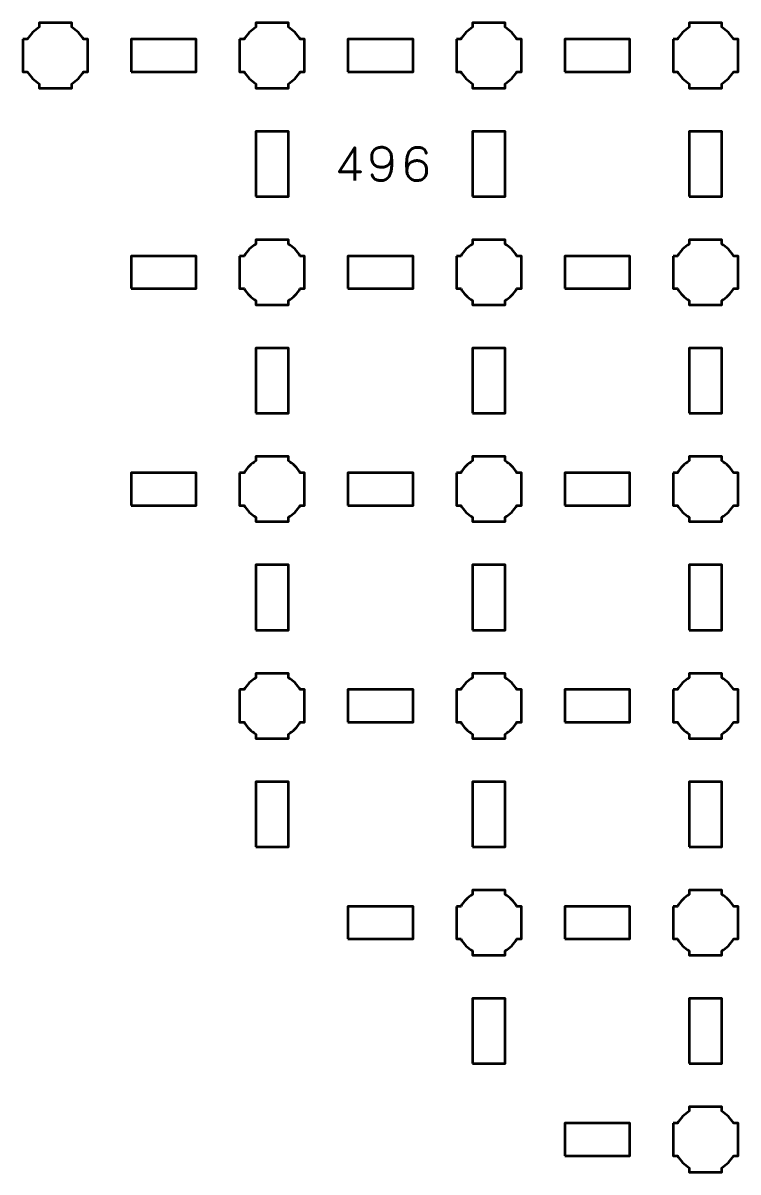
# Model space of a CAD drawing. Header units: centimetres. Extents: x -26.3 to 5.3, y -30.6 to 0.9.
# Drawn here: x -24.8 to -18.2, y -25.15 to -14.55 of the extents above; entities that cross this region are included whole.
import ezdxf

# ---------------------------------------------------------------- set-up
doc = ezdxf.new("R2010")
doc.units = ezdxf.units.CM
doc.header["$MEASUREMENT"] = 0
doc.layers.add('Layer 1', color=7, linetype='Continuous')

msp = doc.modelspace()

# ---------------------------------------------------------------- linework, layer by layer
at = {"layer": 'Layer 1', "lineweight": 53}
for points in [[(-23.8, -15), (-23.2, -15), (-23.2, -14.7), (-23.8, -14.7), (-23.8, -15)], [(-21.8, -15), (-21.2, -15), (-21.2, -14.7), (-21.8, -14.7), (-21.8, -15)], [(-19.8, -15), (-19.2, -15), (-19.2, -14.7), (-19.8, -14.7), (-19.8, -15)], [(-22.65, -16.15), (-22.35, -16.15), (-22.35, -15.55), (-22.65, -15.55), (-22.65, -16.15)], [(-20.65, -16.15), (-20.35, -16.15), (-20.35, -15.55), (-20.65, -15.55), (-20.65, -16.15)], [(-18.65, -16.15), (-18.35, -16.15), (-18.35, -15.55), (-18.65, -15.55), (-18.65, -16.15)], [(-23.8, -17), (-23.2, -17), (-23.2, -16.7), (-23.8, -16.7), (-23.8, -17)], [(-21.8, -17), (-21.2, -17), (-21.2, -16.7), (-21.8, -16.7), (-21.8, -17)], [(-19.8, -17), (-19.2, -17), (-19.2, -16.7), (-19.8, -16.7), (-19.8, -17)], [(-22.65, -18.15), (-22.35, -18.15), (-22.35, -17.55), (-22.65, -17.55), (-22.65, -18.15)], [(-20.65, -18.15), (-20.35, -18.15), (-20.35, -17.55), (-20.65, -17.55), (-20.65, -18.15)], [(-18.65, -18.15), (-18.35, -18.15), (-18.35, -17.55), (-18.65, -17.55), (-18.65, -18.15)], [(-23.8, -19), (-23.2, -19), (-23.2, -18.7), (-23.8, -18.7), (-23.8, -19)], [(-21.8, -19), (-21.2, -19), (-21.2, -18.7), (-21.8, -18.7), (-21.8, -19)], [(-19.8, -19), (-19.2, -19), (-19.2, -18.7), (-19.8, -18.7), (-19.8, -19)], [(-22.65, -20.15), (-22.35, -20.15), (-22.35, -19.55), (-22.65, -19.55), (-22.65, -20.15)], [(-20.65, -20.15), (-20.35, -20.15), (-20.35, -19.55), (-20.65, -19.55), (-20.65, -20.15)], [(-18.65, -20.15), (-18.35, -20.15), (-18.35, -19.55), (-18.65, -19.55), (-18.65, -20.15)], [(-21.8, -21), (-21.2, -21), (-21.2, -20.7), (-21.8, -20.7), (-21.8, -21)], [(-19.8, -21), (-19.2, -21), (-19.2, -20.7), (-19.8, -20.7), (-19.8, -21)], [(-22.65, -22.15), (-22.35, -22.15), (-22.35, -21.55), (-22.65, -21.55), (-22.65, -22.15)], [(-20.65, -22.15), (-20.35, -22.15), (-20.35, -21.55), (-20.65, -21.55), (-20.65, -22.15)], [(-18.65, -22.15), (-18.35, -22.15), (-18.35, -21.55), (-18.65, -21.55), (-18.65, -22.15)], [(-21.8, -23), (-21.2, -23), (-21.2, -22.7), (-21.8, -22.7), (-21.8, -23)], [(-19.8, -23), (-19.2, -23), (-19.2, -22.7), (-19.8, -22.7), (-19.8, -23)], [(-20.65, -24.15), (-20.35, -24.15), (-20.35, -23.55), (-20.65, -23.55), (-20.65, -24.15)], [(-18.65, -24.15), (-18.35, -24.15), (-18.35, -23.55), (-18.65, -23.55), (-18.65, -24.15)], [(-19.8, -25), (-19.2, -25), (-19.2, -24.7), (-19.8, -24.7), (-19.8, -25)]]:
    msp.add_lwpolyline(points, close=True, dxfattribs=at)
for points in [[(-24.8, -14.7), (-24.8, -14.7), (-24.75985, -14.7), (-24.75985, -14.7), (-24.75985, -14.7), (-24.7335, -14.65447), (-24.69553, -14.6165), (-24.65, -14.59015), (-24.65, -14.59015), (-24.65, -14.59015), (-24.65, -14.55), (-24.65, -14.55), (-24.65, -14.55), (-24.65, -14.55), (-24.5, -14.55), (-24.5, -14.55), (-24.5, -14.55), (-24.5, -14.55), (-24.35, -14.55), (-24.35, -14.55), (-24.35, -14.55), (-24.35, -14.55), (-24.35, -14.59015), (-24.35, -14.59015), (-24.35, -14.59015), (-24.30447, -14.6165), (-24.2665, -14.65447), (-24.24015, -14.7), (-24.24015, -14.7), (-24.24015, -14.7), (-24.2, -14.7), (-24.2, -14.7), (-24.2, -14.7), (-24.2, -14.7), (-24.2, -14.85), (-24.2, -14.85), (-24.2, -14.85), (-24.2, -14.85), (-24.2, -15), (-24.2, -15), (-24.2, -15), (-24.2, -15), (-24.24015, -15), (-24.24015, -15), (-24.24015, -15), (-24.2665, -15.04553), (-24.30447, -15.0835), (-24.35, -15.10985), (-24.35, -15.10985), (-24.35, -15.10985), (-24.35, -15.15), (-24.35, -15.15), (-24.35, -15.15), (-24.35, -15.15), (-24.5, -15.15), (-24.5, -15.15), (-24.5, -15.15), (-24.5, -15.15), (-24.65, -15.15), (-24.65, -15.15), (-24.65, -15.15), (-24.65, -15.15), (-24.65, -15.10985), (-24.65, -15.10985), (-24.65, -15.10985), (-24.69553, -15.0835), (-24.7335, -15.04553), (-24.75985, -15), (-24.75985, -15), (-24.75985, -15), (-24.8, -15), (-24.8, -15), (-24.8, -15), (-24.8, -15), (-24.8, -14.85), (-24.8, -14.85), (-24.8, -14.85), (-24.8, -14.85), (-24.8, -14.7), (-24.8, -14.7)], [(-22.8, -14.7), (-22.8, -14.7), (-22.75985, -14.7), (-22.75985, -14.7), (-22.75985, -14.7), (-22.7335, -14.65447), (-22.69553, -14.6165), (-22.65, -14.59015), (-22.65, -14.59015), (-22.65, -14.59015), (-22.65, -14.55), (-22.65, -14.55), (-22.65, -14.55), (-22.65, -14.55), (-22.5, -14.55), (-22.5, -14.55), (-22.5, -14.55), (-22.5, -14.55), (-22.35, -14.55), (-22.35, -14.55), (-22.35, -14.55), (-22.35, -14.55), (-22.35, -14.59015), (-22.35, -14.59015), (-22.35, -14.59015), (-22.30447, -14.6165), (-22.2665, -14.65447), (-22.24015, -14.7), (-22.24015, -14.7), (-22.24015, -14.7), (-22.2, -14.7), (-22.2, -14.7), (-22.2, -14.7), (-22.2, -14.7), (-22.2, -14.85), (-22.2, -14.85), (-22.2, -14.85), (-22.2, -14.85), (-22.2, -15), (-22.2, -15), (-22.2, -15), (-22.2, -15), (-22.24015, -15), (-22.24015, -15), (-22.24015, -15), (-22.2665, -15.04553), (-22.30447, -15.0835), (-22.35, -15.10985), (-22.35, -15.10985), (-22.35, -15.10985), (-22.35, -15.15), (-22.35, -15.15), (-22.35, -15.15), (-22.35, -15.15), (-22.5, -15.15), (-22.5, -15.15), (-22.5, -15.15), (-22.5, -15.15), (-22.65, -15.15), (-22.65, -15.15), (-22.65, -15.15), (-22.65, -15.15), (-22.65, -15.10985), (-22.65, -15.10985), (-22.65, -15.10985), (-22.69553, -15.0835), (-22.7335, -15.04553), (-22.75985, -15), (-22.75985, -15), (-22.75985, -15), (-22.8, -15), (-22.8, -15), (-22.8, -15), (-22.8, -15), (-22.8, -14.85), (-22.8, -14.85), (-22.8, -14.85), (-22.8, -14.85), (-22.8, -14.7), (-22.8, -14.7)], [(-20.8, -14.7), (-20.8, -14.7), (-20.75985, -14.7), (-20.75985, -14.7), (-20.75985, -14.7), (-20.7335, -14.65447), (-20.69553, -14.6165), (-20.65, -14.59015), (-20.65, -14.59015), (-20.65, -14.59015), (-20.65, -14.55), (-20.65, -14.55), (-20.65, -14.55), (-20.65, -14.55), (-20.5, -14.55), (-20.5, -14.55), (-20.5, -14.55), (-20.5, -14.55), (-20.35, -14.55), (-20.35, -14.55), (-20.35, -14.55), (-20.35, -14.55), (-20.35, -14.59015), (-20.35, -14.59015), (-20.35, -14.59015), (-20.30447, -14.6165), (-20.2665, -14.65447), (-20.24015, -14.7), (-20.24015, -14.7), (-20.24015, -14.7), (-20.2, -14.7), (-20.2, -14.7), (-20.2, -14.7), (-20.2, -14.7), (-20.2, -14.85), (-20.2, -14.85), (-20.2, -14.85), (-20.2, -14.85), (-20.2, -15), (-20.2, -15), (-20.2, -15), (-20.2, -15), (-20.24015, -15), (-20.24015, -15), (-20.24015, -15), (-20.2665, -15.04553), (-20.30447, -15.0835), (-20.35, -15.10985), (-20.35, -15.10985), (-20.35, -15.10985), (-20.35, -15.15), (-20.35, -15.15), (-20.35, -15.15), (-20.35, -15.15), (-20.5, -15.15), (-20.5, -15.15), (-20.5, -15.15), (-20.5, -15.15), (-20.65, -15.15), (-20.65, -15.15), (-20.65, -15.15), (-20.65, -15.15), (-20.65, -15.10985), (-20.65, -15.10985), (-20.65, -15.10985), (-20.69553, -15.0835), (-20.7335, -15.04553), (-20.75985, -15), (-20.75985, -15), (-20.75985, -15), (-20.8, -15), (-20.8, -15), (-20.8, -15), (-20.8, -15), (-20.8, -14.85), (-20.8, -14.85), (-20.8, -14.85), (-20.8, -14.85), (-20.8, -14.7), (-20.8, -14.7)], [(-18.8, -14.7), (-18.8, -14.7), (-18.75985, -14.7), (-18.75985, -14.7), (-18.75985, -14.7), (-18.7335, -14.65447), (-18.69553, -14.6165), (-18.65, -14.59015), (-18.65, -14.59015), (-18.65, -14.59015), (-18.65, -14.55), (-18.65, -14.55), (-18.65, -14.55), (-18.65, -14.55), (-18.5, -14.55), (-18.5, -14.55), (-18.5, -14.55), (-18.5, -14.55), (-18.35, -14.55), (-18.35, -14.55), (-18.35, -14.55), (-18.35, -14.55), (-18.35, -14.59015), (-18.35, -14.59015), (-18.35, -14.59015), (-18.30447, -14.6165), (-18.2665, -14.65447), (-18.24015, -14.7), (-18.24015, -14.7), (-18.24015, -14.7), (-18.2, -14.7), (-18.2, -14.7), (-18.2, -14.7), (-18.2, -14.7), (-18.2, -14.85), (-18.2, -14.85), (-18.2, -14.85), (-18.2, -14.85), (-18.2, -15), (-18.2, -15), (-18.2, -15), (-18.2, -15), (-18.24015, -15), (-18.24015, -15), (-18.24015, -15), (-18.2665, -15.04553), (-18.30447, -15.0835), (-18.35, -15.10985), (-18.35, -15.10985), (-18.35, -15.10985), (-18.35, -15.15), (-18.35, -15.15), (-18.35, -15.15), (-18.35, -15.15), (-18.5, -15.15), (-18.5, -15.15), (-18.5, -15.15), (-18.5, -15.15), (-18.65, -15.15), (-18.65, -15.15), (-18.65, -15.15), (-18.65, -15.15), (-18.65, -15.10985), (-18.65, -15.10985), (-18.65, -15.10985), (-18.69553, -15.0835), (-18.7335, -15.04553), (-18.75985, -15), (-18.75985, -15), (-18.75985, -15), (-18.8, -15), (-18.8, -15), (-18.8, -15), (-18.8, -15), (-18.8, -14.85), (-18.8, -14.85), (-18.8, -14.85), (-18.8, -14.85), (-18.8, -14.7), (-18.8, -14.7)], [(-22.8, -16.7), (-22.8, -16.7), (-22.75985, -16.7), (-22.75985, -16.7), (-22.75985, -16.7), (-22.7335, -16.65447), (-22.69553, -16.6165), (-22.65, -16.59015), (-22.65, -16.59015), (-22.65, -16.59015), (-22.65, -16.55), (-22.65, -16.55), (-22.65, -16.55), (-22.65, -16.55), (-22.5, -16.55), (-22.5, -16.55), (-22.5, -16.55), (-22.5, -16.55), (-22.35, -16.55), (-22.35, -16.55), (-22.35, -16.55), (-22.35, -16.55), (-22.35, -16.59015), (-22.35, -16.59015), (-22.35, -16.59015), (-22.30447, -16.6165), (-22.2665, -16.65447), (-22.24015, -16.7), (-22.24015, -16.7), (-22.24015, -16.7), (-22.2, -16.7), (-22.2, -16.7), (-22.2, -16.7), (-22.2, -16.7), (-22.2, -16.85), (-22.2, -16.85), (-22.2, -16.85), (-22.2, -16.85), (-22.2, -17), (-22.2, -17), (-22.2, -17), (-22.2, -17), (-22.24015, -17), (-22.24015, -17), (-22.24015, -17), (-22.2665, -17.04553), (-22.30447, -17.0835), (-22.35, -17.10985), (-22.35, -17.10985), (-22.35, -17.10985), (-22.35, -17.15), (-22.35, -17.15), (-22.35, -17.15), (-22.35, -17.15), (-22.5, -17.15), (-22.5, -17.15), (-22.5, -17.15), (-22.5, -17.15), (-22.65, -17.15), (-22.65, -17.15), (-22.65, -17.15), (-22.65, -17.15), (-22.65, -17.10985), (-22.65, -17.10985), (-22.65, -17.10985), (-22.69553, -17.0835), (-22.7335, -17.04553), (-22.75985, -17), (-22.75985, -17), (-22.75985, -17), (-22.8, -17), (-22.8, -17), (-22.8, -17), (-22.8, -17), (-22.8, -16.85), (-22.8, -16.85), (-22.8, -16.85), (-22.8, -16.85), (-22.8, -16.7), (-22.8, -16.7)], [(-20.8, -16.7), (-20.8, -16.7), (-20.75985, -16.7), (-20.75985, -16.7), (-20.75985, -16.7), (-20.7335, -16.65447), (-20.69553, -16.6165), (-20.65, -16.59015), (-20.65, -16.59015), (-20.65, -16.59015), (-20.65, -16.55), (-20.65, -16.55), (-20.65, -16.55), (-20.65, -16.55), (-20.5, -16.55), (-20.5, -16.55), (-20.5, -16.55), (-20.5, -16.55), (-20.35, -16.55), (-20.35, -16.55), (-20.35, -16.55), (-20.35, -16.55), (-20.35, -16.59015), (-20.35, -16.59015), (-20.35, -16.59015), (-20.30447, -16.6165), (-20.2665, -16.65447), (-20.24015, -16.7), (-20.24015, -16.7), (-20.24015, -16.7), (-20.2, -16.7), (-20.2, -16.7), (-20.2, -16.7), (-20.2, -16.7), (-20.2, -16.85), (-20.2, -16.85), (-20.2, -16.85), (-20.2, -16.85), (-20.2, -17), (-20.2, -17), (-20.2, -17), (-20.2, -17), (-20.24015, -17), (-20.24015, -17), (-20.24015, -17), (-20.2665, -17.04553), (-20.30447, -17.0835), (-20.35, -17.10985), (-20.35, -17.10985), (-20.35, -17.10985), (-20.35, -17.15), (-20.35, -17.15), (-20.35, -17.15), (-20.35, -17.15), (-20.5, -17.15), (-20.5, -17.15), (-20.5, -17.15), (-20.5, -17.15), (-20.65, -17.15), (-20.65, -17.15), (-20.65, -17.15), (-20.65, -17.15), (-20.65, -17.10985), (-20.65, -17.10985), (-20.65, -17.10985), (-20.69553, -17.0835), (-20.7335, -17.04553), (-20.75985, -17), (-20.75985, -17), (-20.75985, -17), (-20.8, -17), (-20.8, -17), (-20.8, -17), (-20.8, -17), (-20.8, -16.85), (-20.8, -16.85), (-20.8, -16.85), (-20.8, -16.85), (-20.8, -16.7), (-20.8, -16.7)], [(-18.8, -16.7), (-18.8, -16.7), (-18.75985, -16.7), (-18.75985, -16.7), (-18.75985, -16.7), (-18.7335, -16.65447), (-18.69553, -16.6165), (-18.65, -16.59015), (-18.65, -16.59015), (-18.65, -16.59015), (-18.65, -16.55), (-18.65, -16.55), (-18.65, -16.55), (-18.65, -16.55), (-18.5, -16.55), (-18.5, -16.55), (-18.5, -16.55), (-18.5, -16.55), (-18.35, -16.55), (-18.35, -16.55), (-18.35, -16.55), (-18.35, -16.55), (-18.35, -16.59015), (-18.35, -16.59015), (-18.35, -16.59015), (-18.30447, -16.6165), (-18.2665, -16.65447), (-18.24015, -16.7), (-18.24015, -16.7), (-18.24015, -16.7), (-18.2, -16.7), (-18.2, -16.7), (-18.2, -16.7), (-18.2, -16.7), (-18.2, -16.85), (-18.2, -16.85), (-18.2, -16.85), (-18.2, -16.85), (-18.2, -17), (-18.2, -17), (-18.2, -17), (-18.2, -17), (-18.24015, -17), (-18.24015, -17), (-18.24015, -17), (-18.2665, -17.04553), (-18.30447, -17.0835), (-18.35, -17.10985), (-18.35, -17.10985), (-18.35, -17.10985), (-18.35, -17.15), (-18.35, -17.15), (-18.35, -17.15), (-18.35, -17.15), (-18.5, -17.15), (-18.5, -17.15), (-18.5, -17.15), (-18.5, -17.15), (-18.65, -17.15), (-18.65, -17.15), (-18.65, -17.15), (-18.65, -17.15), (-18.65, -17.10985), (-18.65, -17.10985), (-18.65, -17.10985), (-18.69553, -17.0835), (-18.7335, -17.04553), (-18.75985, -17), (-18.75985, -17), (-18.75985, -17), (-18.8, -17), (-18.8, -17), (-18.8, -17), (-18.8, -17), (-18.8, -16.85), (-18.8, -16.85), (-18.8, -16.85), (-18.8, -16.85), (-18.8, -16.7), (-18.8, -16.7)], [(-22.8, -18.7), (-22.8, -18.7), (-22.75985, -18.7), (-22.75985, -18.7), (-22.75985, -18.7), (-22.7335, -18.65447), (-22.69553, -18.6165), (-22.65, -18.59015), (-22.65, -18.59015), (-22.65, -18.59015), (-22.65, -18.55), (-22.65, -18.55), (-22.65, -18.55), (-22.65, -18.55), (-22.5, -18.55), (-22.5, -18.55), (-22.5, -18.55), (-22.5, -18.55), (-22.35, -18.55), (-22.35, -18.55), (-22.35, -18.55), (-22.35, -18.55), (-22.35, -18.59015), (-22.35, -18.59015), (-22.35, -18.59015), (-22.30447, -18.6165), (-22.2665, -18.65447), (-22.24015, -18.7), (-22.24015, -18.7), (-22.24015, -18.7), (-22.2, -18.7), (-22.2, -18.7), (-22.2, -18.7), (-22.2, -18.7), (-22.2, -18.85), (-22.2, -18.85), (-22.2, -18.85), (-22.2, -18.85), (-22.2, -19), (-22.2, -19), (-22.2, -19), (-22.2, -19), (-22.24015, -19), (-22.24015, -19), (-22.24015, -19), (-22.2665, -19.04553), (-22.30447, -19.0835), (-22.35, -19.10985), (-22.35, -19.10985), (-22.35, -19.10985), (-22.35, -19.15), (-22.35, -19.15), (-22.35, -19.15), (-22.35, -19.15), (-22.5, -19.15), (-22.5, -19.15), (-22.5, -19.15), (-22.5, -19.15), (-22.65, -19.15), (-22.65, -19.15), (-22.65, -19.15), (-22.65, -19.15), (-22.65, -19.10985), (-22.65, -19.10985), (-22.65, -19.10985), (-22.69553, -19.0835), (-22.7335, -19.04553), (-22.75985, -19), (-22.75985, -19), (-22.75985, -19), (-22.8, -19), (-22.8, -19), (-22.8, -19), (-22.8, -19), (-22.8, -18.85), (-22.8, -18.85), (-22.8, -18.85), (-22.8, -18.85), (-22.8, -18.7), (-22.8, -18.7)], [(-20.8, -18.7), (-20.8, -18.7), (-20.75985, -18.7), (-20.75985, -18.7), (-20.75985, -18.7), (-20.7335, -18.65447), (-20.69553, -18.6165), (-20.65, -18.59015), (-20.65, -18.59015), (-20.65, -18.59015), (-20.65, -18.55), (-20.65, -18.55), (-20.65, -18.55), (-20.65, -18.55), (-20.5, -18.55), (-20.5, -18.55), (-20.5, -18.55), (-20.5, -18.55), (-20.35, -18.55), (-20.35, -18.55), (-20.35, -18.55), (-20.35, -18.55), (-20.35, -18.59015), (-20.35, -18.59015), (-20.35, -18.59015), (-20.30447, -18.6165), (-20.2665, -18.65447), (-20.24015, -18.7), (-20.24015, -18.7), (-20.24015, -18.7), (-20.2, -18.7), (-20.2, -18.7), (-20.2, -18.7), (-20.2, -18.7), (-20.2, -18.85), (-20.2, -18.85), (-20.2, -18.85), (-20.2, -18.85), (-20.2, -19), (-20.2, -19), (-20.2, -19), (-20.2, -19), (-20.24015, -19), (-20.24015, -19), (-20.24015, -19), (-20.2665, -19.04553), (-20.30447, -19.0835), (-20.35, -19.10985), (-20.35, -19.10985), (-20.35, -19.10985), (-20.35, -19.15), (-20.35, -19.15), (-20.35, -19.15), (-20.35, -19.15), (-20.5, -19.15), (-20.5, -19.15), (-20.5, -19.15), (-20.5, -19.15), (-20.65, -19.15), (-20.65, -19.15), (-20.65, -19.15), (-20.65, -19.15), (-20.65, -19.10985), (-20.65, -19.10985), (-20.65, -19.10985), (-20.69553, -19.0835), (-20.7335, -19.04553), (-20.75985, -19), (-20.75985, -19), (-20.75985, -19), (-20.8, -19), (-20.8, -19), (-20.8, -19), (-20.8, -19), (-20.8, -18.85), (-20.8, -18.85), (-20.8, -18.85), (-20.8, -18.85), (-20.8, -18.7), (-20.8, -18.7)], [(-18.8, -18.7), (-18.8, -18.7), (-18.75985, -18.7), (-18.75985, -18.7), (-18.75985, -18.7), (-18.7335, -18.65447), (-18.69553, -18.6165), (-18.65, -18.59015), (-18.65, -18.59015), (-18.65, -18.59015), (-18.65, -18.55), (-18.65, -18.55), (-18.65, -18.55), (-18.65, -18.55), (-18.5, -18.55), (-18.5, -18.55), (-18.5, -18.55), (-18.5, -18.55), (-18.35, -18.55), (-18.35, -18.55), (-18.35, -18.55), (-18.35, -18.55), (-18.35, -18.59015), (-18.35, -18.59015), (-18.35, -18.59015), (-18.30447, -18.6165), (-18.2665, -18.65447), (-18.24015, -18.7), (-18.24015, -18.7), (-18.24015, -18.7), (-18.2, -18.7), (-18.2, -18.7), (-18.2, -18.7), (-18.2, -18.7), (-18.2, -18.85), (-18.2, -18.85), (-18.2, -18.85), (-18.2, -18.85), (-18.2, -19), (-18.2, -19), (-18.2, -19), (-18.2, -19), (-18.24015, -19), (-18.24015, -19), (-18.24015, -19), (-18.2665, -19.04553), (-18.30447, -19.0835), (-18.35, -19.10985), (-18.35, -19.10985), (-18.35, -19.10985), (-18.35, -19.15), (-18.35, -19.15), (-18.35, -19.15), (-18.35, -19.15), (-18.5, -19.15), (-18.5, -19.15), (-18.5, -19.15), (-18.5, -19.15), (-18.65, -19.15), (-18.65, -19.15), (-18.65, -19.15), (-18.65, -19.15), (-18.65, -19.10985), (-18.65, -19.10985), (-18.65, -19.10985), (-18.69553, -19.0835), (-18.7335, -19.04553), (-18.75985, -19), (-18.75985, -19), (-18.75985, -19), (-18.8, -19), (-18.8, -19), (-18.8, -19), (-18.8, -19), (-18.8, -18.85), (-18.8, -18.85), (-18.8, -18.85), (-18.8, -18.85), (-18.8, -18.7), (-18.8, -18.7)], [(-22.8, -20.7), (-22.8, -20.7), (-22.75985, -20.7), (-22.75985, -20.7), (-22.75985, -20.7), (-22.7335, -20.65447), (-22.69553, -20.6165), (-22.65, -20.59015), (-22.65, -20.59015), (-22.65, -20.59015), (-22.65, -20.55), (-22.65, -20.55), (-22.65, -20.55), (-22.65, -20.55), (-22.5, -20.55), (-22.5, -20.55), (-22.5, -20.55), (-22.5, -20.55), (-22.35, -20.55), (-22.35, -20.55), (-22.35, -20.55), (-22.35, -20.55), (-22.35, -20.59015), (-22.35, -20.59015), (-22.35, -20.59015), (-22.30447, -20.6165), (-22.2665, -20.65447), (-22.24015, -20.7), (-22.24015, -20.7), (-22.24015, -20.7), (-22.2, -20.7), (-22.2, -20.7), (-22.2, -20.7), (-22.2, -20.7), (-22.2, -20.85), (-22.2, -20.85), (-22.2, -20.85), (-22.2, -20.85), (-22.2, -21), (-22.2, -21), (-22.2, -21), (-22.2, -21), (-22.24015, -21), (-22.24015, -21), (-22.24015, -21), (-22.2665, -21.04553), (-22.30447, -21.0835), (-22.35, -21.10985), (-22.35, -21.10985), (-22.35, -21.10985), (-22.35, -21.15), (-22.35, -21.15), (-22.35, -21.15), (-22.35, -21.15), (-22.5, -21.15), (-22.5, -21.15), (-22.5, -21.15), (-22.5, -21.15), (-22.65, -21.15), (-22.65, -21.15), (-22.65, -21.15), (-22.65, -21.15), (-22.65, -21.10985), (-22.65, -21.10985), (-22.65, -21.10985), (-22.69553, -21.0835), (-22.7335, -21.04553), (-22.75985, -21), (-22.75985, -21), (-22.75985, -21), (-22.8, -21), (-22.8, -21), (-22.8, -21), (-22.8, -21), (-22.8, -20.85), (-22.8, -20.85), (-22.8, -20.85), (-22.8, -20.85), (-22.8, -20.7), (-22.8, -20.7)], [(-20.8, -20.7), (-20.8, -20.7), (-20.75985, -20.7), (-20.75985, -20.7), (-20.75985, -20.7), (-20.7335, -20.65447), (-20.69553, -20.6165), (-20.65, -20.59015), (-20.65, -20.59015), (-20.65, -20.59015), (-20.65, -20.55), (-20.65, -20.55), (-20.65, -20.55), (-20.65, -20.55), (-20.5, -20.55), (-20.5, -20.55), (-20.5, -20.55), (-20.5, -20.55), (-20.35, -20.55), (-20.35, -20.55), (-20.35, -20.55), (-20.35, -20.55), (-20.35, -20.59015), (-20.35, -20.59015), (-20.35, -20.59015), (-20.30447, -20.6165), (-20.2665, -20.65447), (-20.24015, -20.7), (-20.24015, -20.7), (-20.24015, -20.7), (-20.2, -20.7), (-20.2, -20.7), (-20.2, -20.7), (-20.2, -20.7), (-20.2, -20.85), (-20.2, -20.85), (-20.2, -20.85), (-20.2, -20.85), (-20.2, -21), (-20.2, -21), (-20.2, -21), (-20.2, -21), (-20.24015, -21), (-20.24015, -21), (-20.24015, -21), (-20.2665, -21.04553), (-20.30447, -21.0835), (-20.35, -21.10985), (-20.35, -21.10985), (-20.35, -21.10985), (-20.35, -21.15), (-20.35, -21.15), (-20.35, -21.15), (-20.35, -21.15), (-20.5, -21.15), (-20.5, -21.15), (-20.5, -21.15), (-20.5, -21.15), (-20.65, -21.15), (-20.65, -21.15), (-20.65, -21.15), (-20.65, -21.15), (-20.65, -21.10985), (-20.65, -21.10985), (-20.65, -21.10985), (-20.69553, -21.0835), (-20.7335, -21.04553), (-20.75985, -21), (-20.75985, -21), (-20.75985, -21), (-20.8, -21), (-20.8, -21), (-20.8, -21), (-20.8, -21), (-20.8, -20.85), (-20.8, -20.85), (-20.8, -20.85), (-20.8, -20.85), (-20.8, -20.7), (-20.8, -20.7)], [(-18.8, -20.7), (-18.8, -20.7), (-18.75985, -20.7), (-18.75985, -20.7), (-18.75985, -20.7), (-18.7335, -20.65447), (-18.69553, -20.6165), (-18.65, -20.59015), (-18.65, -20.59015), (-18.65, -20.59015), (-18.65, -20.55), (-18.65, -20.55), (-18.65, -20.55), (-18.65, -20.55), (-18.5, -20.55), (-18.5, -20.55), (-18.5, -20.55), (-18.5, -20.55), (-18.35, -20.55), (-18.35, -20.55), (-18.35, -20.55), (-18.35, -20.55), (-18.35, -20.59015), (-18.35, -20.59015), (-18.35, -20.59015), (-18.30447, -20.6165), (-18.2665, -20.65447), (-18.24015, -20.7), (-18.24015, -20.7), (-18.24015, -20.7), (-18.2, -20.7), (-18.2, -20.7), (-18.2, -20.7), (-18.2, -20.7), (-18.2, -20.85), (-18.2, -20.85), (-18.2, -20.85), (-18.2, -20.85), (-18.2, -21), (-18.2, -21), (-18.2, -21), (-18.2, -21), (-18.24015, -21), (-18.24015, -21), (-18.24015, -21), (-18.2665, -21.04553), (-18.30447, -21.0835), (-18.35, -21.10985), (-18.35, -21.10985), (-18.35, -21.10985), (-18.35, -21.15), (-18.35, -21.15), (-18.35, -21.15), (-18.35, -21.15), (-18.5, -21.15), (-18.5, -21.15), (-18.5, -21.15), (-18.5, -21.15), (-18.65, -21.15), (-18.65, -21.15), (-18.65, -21.15), (-18.65, -21.15), (-18.65, -21.10985), (-18.65, -21.10985), (-18.65, -21.10985), (-18.69553, -21.0835), (-18.7335, -21.04553), (-18.75985, -21), (-18.75985, -21), (-18.75985, -21), (-18.8, -21), (-18.8, -21), (-18.8, -21), (-18.8, -21), (-18.8, -20.85), (-18.8, -20.85), (-18.8, -20.85), (-18.8, -20.85), (-18.8, -20.7), (-18.8, -20.7)], [(-20.8, -22.7), (-20.8, -22.7), (-20.75985, -22.7), (-20.75985, -22.7), (-20.75985, -22.7), (-20.7335, -22.65447), (-20.69553, -22.6165), (-20.65, -22.59015), (-20.65, -22.59015), (-20.65, -22.59015), (-20.65, -22.55), (-20.65, -22.55), (-20.65, -22.55), (-20.65, -22.55), (-20.5, -22.55), (-20.5, -22.55), (-20.5, -22.55), (-20.5, -22.55), (-20.35, -22.55), (-20.35, -22.55), (-20.35, -22.55), (-20.35, -22.55), (-20.35, -22.59015), (-20.35, -22.59015), (-20.35, -22.59015), (-20.30447, -22.6165), (-20.2665, -22.65447), (-20.24015, -22.7), (-20.24015, -22.7), (-20.24015, -22.7), (-20.2, -22.7), (-20.2, -22.7), (-20.2, -22.7), (-20.2, -22.7), (-20.2, -22.85), (-20.2, -22.85), (-20.2, -22.85), (-20.2, -22.85), (-20.2, -23), (-20.2, -23), (-20.2, -23), (-20.2, -23), (-20.24015, -23), (-20.24015, -23), (-20.24015, -23), (-20.2665, -23.04553), (-20.30447, -23.0835), (-20.35, -23.10985), (-20.35, -23.10985), (-20.35, -23.10985), (-20.35, -23.15), (-20.35, -23.15), (-20.35, -23.15), (-20.35, -23.15), (-20.5, -23.15), (-20.5, -23.15), (-20.5, -23.15), (-20.5, -23.15), (-20.65, -23.15), (-20.65, -23.15), (-20.65, -23.15), (-20.65, -23.15), (-20.65, -23.10985), (-20.65, -23.10985), (-20.65, -23.10985), (-20.69553, -23.0835), (-20.7335, -23.04553), (-20.75985, -23), (-20.75985, -23), (-20.75985, -23), (-20.8, -23), (-20.8, -23), (-20.8, -23), (-20.8, -23), (-20.8, -22.85), (-20.8, -22.85), (-20.8, -22.85), (-20.8, -22.85), (-20.8, -22.7), (-20.8, -22.7)], [(-18.8, -22.7), (-18.8, -22.7), (-18.75985, -22.7), (-18.75985, -22.7), (-18.75985, -22.7), (-18.7335, -22.65447), (-18.69553, -22.6165), (-18.65, -22.59015), (-18.65, -22.59015), (-18.65, -22.59015), (-18.65, -22.55), (-18.65, -22.55), (-18.65, -22.55), (-18.65, -22.55), (-18.5, -22.55), (-18.5, -22.55), (-18.5, -22.55), (-18.5, -22.55), (-18.35, -22.55), (-18.35, -22.55), (-18.35, -22.55), (-18.35, -22.55), (-18.35, -22.59015), (-18.35, -22.59015), (-18.35, -22.59015), (-18.30447, -22.6165), (-18.2665, -22.65447), (-18.24015, -22.7), (-18.24015, -22.7), (-18.24015, -22.7), (-18.2, -22.7), (-18.2, -22.7), (-18.2, -22.7), (-18.2, -22.7), (-18.2, -22.85), (-18.2, -22.85), (-18.2, -22.85), (-18.2, -22.85), (-18.2, -23), (-18.2, -23), (-18.2, -23), (-18.2, -23), (-18.24015, -23), (-18.24015, -23), (-18.24015, -23), (-18.2665, -23.04553), (-18.30447, -23.0835), (-18.35, -23.10985), (-18.35, -23.10985), (-18.35, -23.10985), (-18.35, -23.15), (-18.35, -23.15), (-18.35, -23.15), (-18.35, -23.15), (-18.5, -23.15), (-18.5, -23.15), (-18.5, -23.15), (-18.5, -23.15), (-18.65, -23.15), (-18.65, -23.15), (-18.65, -23.15), (-18.65, -23.15), (-18.65, -23.10985), (-18.65, -23.10985), (-18.65, -23.10985), (-18.69553, -23.0835), (-18.7335, -23.04553), (-18.75985, -23), (-18.75985, -23), (-18.75985, -23), (-18.8, -23), (-18.8, -23), (-18.8, -23), (-18.8, -23), (-18.8, -22.85), (-18.8, -22.85), (-18.8, -22.85), (-18.8, -22.85), (-18.8, -22.7), (-18.8, -22.7)], [(-18.8, -24.7), (-18.8, -24.7), (-18.75985, -24.7), (-18.75985, -24.7), (-18.75985, -24.7), (-18.7335, -24.65447), (-18.69553, -24.6165), (-18.65, -24.59015), (-18.65, -24.59015), (-18.65, -24.59015), (-18.65, -24.55), (-18.65, -24.55), (-18.65, -24.55), (-18.65, -24.55), (-18.5, -24.55), (-18.5, -24.55), (-18.5, -24.55), (-18.5, -24.55), (-18.35, -24.55), (-18.35, -24.55), (-18.35, -24.55), (-18.35, -24.55), (-18.35, -24.59015), (-18.35, -24.59015), (-18.35, -24.59015), (-18.30447, -24.6165), (-18.2665, -24.65447), (-18.24015, -24.7), (-18.24015, -24.7), (-18.24015, -24.7), (-18.2, -24.7), (-18.2, -24.7), (-18.2, -24.7), (-18.2, -24.7), (-18.2, -24.85), (-18.2, -24.85), (-18.2, -24.85), (-18.2, -24.85), (-18.2, -25), (-18.2, -25), (-18.2, -25), (-18.2, -25), (-18.24015, -25), (-18.24015, -25), (-18.24015, -25), (-18.2665, -25.04553), (-18.30447, -25.0835), (-18.35, -25.10985), (-18.35, -25.10985), (-18.35, -25.10985), (-18.35, -25.15), (-18.35, -25.15), (-18.35, -25.15), (-18.35, -25.15), (-18.5, -25.15), (-18.5, -25.15), (-18.5, -25.15), (-18.5, -25.15), (-18.65, -25.15), (-18.65, -25.15), (-18.65, -25.15), (-18.65, -25.15), (-18.65, -25.10985), (-18.65, -25.10985), (-18.65, -25.10985), (-18.69553, -25.0835), (-18.7335, -25.04553), (-18.75985, -25), (-18.75985, -25), (-18.75985, -25), (-18.8, -25), (-18.8, -25), (-18.8, -25), (-18.8, -25), (-18.8, -24.85), (-18.8, -24.85), (-18.8, -24.85), (-18.8, -24.85), (-18.8, -24.7), (-18.8, -24.7)]]:
    msp.add_open_spline(points, degree=3, knots=[0, 0, 0, 0, 0.05, 0.05, 0.05, 0.05, 0.1, 0.1, 0.1, 0.1, 0.15, 0.15, 0.15, 0.15, 0.2, 0.2, 0.2, 0.2, 0.25, 0.25, 0.25, 0.25, 0.3, 0.3, 0.3, 0.3, 0.35, 0.35, 0.35, 0.35, 0.4, 0.4, 0.4, 0.4, 0.45, 0.45, 0.45, 0.45, 0.5, 0.5, 0.5, 0.5, 0.55, 0.55, 0.55, 0.55, 0.6, 0.6, 0.6, 0.6, 0.65, 0.65, 0.65, 0.65, 0.7, 0.7, 0.7, 0.7, 0.75, 0.75, 0.75, 0.75, 0.8, 0.8, 0.8, 0.8, 0.85, 0.85, 0.85, 0.85, 0.9, 0.9, 0.9, 0.9, 0.95, 0.95, 0.95, 0.95, 1, 1, 1, 1], dxfattribs=at)
at = {"layer": 'Layer 1', "color": 5, "lineweight": 53}
for points, knots in [([(-21.73622, -16.00346), (-21.73622, -16.00346), (-21.73622, -15.69824), (-21.73622, -15.69824), (-21.73622, -15.69824), (-21.73622, -15.69824), (-21.88015, -15.92218), (-21.88015, -15.92218), (-21.88015, -15.92218), (-21.88015, -15.92218), (-21.68203, -15.92218), (-21.68203, -15.92218), (-21.68203, -15.92218), (-21.68203, -15.92218), (-21.88015, -15.92218), (-21.88015, -15.92218), (-21.88015, -15.92218), (-21.88015, -15.92218), (-21.73622, -15.69824), (-21.73622, -15.69824), (-21.73622, -15.69824), (-21.73622, -15.69824), (-21.73622, -16.00346), (-21.73622, -16.00346)], [0, 0, 0, 0, 0.16666667, 0.16666667, 0.16666667, 0.16666667, 0.33333333, 0.33333333, 0.33333333, 0.33333333, 0.5, 0.5, 0.5, 0.5, 0.66666667, 0.66666667, 0.66666667, 0.66666667, 0.83333333, 0.83333333, 0.83333333, 0.83333333, 1, 1, 1, 1]), ([(-21.39798, -15.78883), (-21.39805, -15.80273), (-21.40038, -15.81536), (-21.40489, -15.82665), (-21.40489, -15.82665), (-21.40941, -15.83794), (-21.41569, -15.84767), (-21.42387, -15.85579), (-21.42387, -15.85579), (-21.43199, -15.8639), (-21.44151, -15.87011), (-21.45245, -15.87449), (-21.45245, -15.87449), (-21.46338, -15.87886), (-21.47531, -15.88105), (-21.48815, -15.88112), (-21.48815, -15.88112), (-21.50106, -15.88119), (-21.51312, -15.87957), (-21.52434, -15.87632), (-21.52434, -15.87632), (-21.53556, -15.87307), (-21.54537, -15.86785), (-21.55391, -15.86066), (-21.55391, -15.86066), (-21.56244, -15.85353), (-21.56914, -15.84401), (-21.57394, -15.83215), (-21.57394, -15.83215), (-21.57874, -15.82037), (-21.58121, -15.80591), (-21.58128, -15.78883), (-21.58128, -15.78883), (-21.58121, -15.77183), (-21.57874, -15.75743), (-21.57394, -15.74565), (-21.57394, -15.74565), (-21.56914, -15.73387), (-21.56244, -15.72434), (-21.55391, -15.71715), (-21.55391, -15.71715), (-21.54537, -15.70988), (-21.53556, -15.70466), (-21.52434, -15.70141), (-21.52434, -15.70141), (-21.51312, -15.6981), (-21.50106, -15.69648), (-21.48815, -15.69655), (-21.48815, -15.69655), (-21.47531, -15.69662), (-21.46345, -15.6988), (-21.45266, -15.70325), (-21.45266, -15.70325), (-21.44193, -15.70762), (-21.43248, -15.7139), (-21.42451, -15.72202), (-21.42451, -15.72202), (-21.41646, -15.7302), (-21.41018, -15.73994), (-21.4056, -15.75123), (-21.4056, -15.75123), (-21.40101, -15.76244), (-21.39847, -15.775), (-21.39798, -15.78883), (-21.39798, -15.78883), (-21.3977, -15.79582), (-21.39727, -15.80421), (-21.39678, -15.81395), (-21.39678, -15.81395), (-21.39621, -15.82376), (-21.39593, -15.83434), (-21.39586, -15.84577), (-21.39586, -15.84577), (-21.39572, -15.8572), (-21.39614, -15.86898), (-21.39699, -15.88112), (-21.39699, -15.88112), (-21.39791, -15.89325), (-21.3996, -15.90518), (-21.40207, -15.91696), (-21.40207, -15.91696), (-21.40461, -15.92874), (-21.40821, -15.93982), (-21.41287, -15.95019), (-21.41287, -15.95019), (-21.41752, -15.96056), (-21.42359, -15.96973), (-21.43107, -15.97771), (-21.43107, -15.97771), (-21.43855, -15.98568), (-21.44772, -15.99196), (-21.45851, -15.99655), (-21.45851, -15.99655), (-21.46938, -16.00106), (-21.48222, -16.00339), (-21.49704, -16.00346), (-21.49704, -16.00346), (-21.50988, -16.00339), (-21.52074, -16.00212), (-21.52978, -15.99958), (-21.52978, -15.99958), (-21.53881, -15.99711), (-21.54621, -15.99379), (-21.55214, -15.98963), (-21.55214, -15.98963), (-21.558, -15.98547), (-21.56265, -15.98088), (-21.56604, -15.97594), (-21.56604, -15.97594), (-21.56943, -15.97093), (-21.57197, -15.966), (-21.57352, -15.96099), (-21.57352, -15.96099), (-21.57514, -15.95598), (-21.5762, -15.95139), (-21.57662, -15.94716), (-21.57662, -15.94716), (-21.5762, -15.95139), (-21.57514, -15.95598), (-21.57352, -15.96099), (-21.57352, -15.96099), (-21.57197, -15.966), (-21.56943, -15.97093), (-21.56604, -15.97594), (-21.56604, -15.97594), (-21.56265, -15.98088), (-21.558, -15.98547), (-21.55214, -15.98963), (-21.55214, -15.98963), (-21.54621, -15.99379), (-21.53881, -15.99711), (-21.52978, -15.99958), (-21.52978, -15.99958), (-21.52074, -16.00212), (-21.50988, -16.00339), (-21.49704, -16.00346), (-21.49704, -16.00346), (-21.48222, -16.00339), (-21.46938, -16.00106), (-21.45851, -15.99655), (-21.45851, -15.99655), (-21.44772, -15.99196), (-21.43855, -15.98568), (-21.43107, -15.97771), (-21.43107, -15.97771), (-21.42359, -15.96973), (-21.41752, -15.96056), (-21.41287, -15.95019), (-21.41287, -15.95019), (-21.40821, -15.93982), (-21.40461, -15.92874), (-21.40207, -15.91696), (-21.40207, -15.91696), (-21.3996, -15.90518), (-21.39791, -15.89325), (-21.39699, -15.88112), (-21.39699, -15.88112), (-21.39614, -15.86898), (-21.39572, -15.8572), (-21.39586, -15.84577), (-21.39586, -15.84577), (-21.39593, -15.83434), (-21.39621, -15.82376), (-21.39678, -15.81395), (-21.39678, -15.81395), (-21.39727, -15.80421), (-21.3977, -15.79582), (-21.39798, -15.78883), (-21.39798, -15.78883), (-21.39847, -15.775), (-21.40101, -15.76244), (-21.4056, -15.75123), (-21.4056, -15.75123), (-21.41018, -15.73994), (-21.41646, -15.7302), (-21.42451, -15.72202), (-21.42451, -15.72202), (-21.43248, -15.7139), (-21.44193, -15.70762), (-21.45266, -15.70325), (-21.45266, -15.70325), (-21.46345, -15.6988), (-21.47531, -15.69662), (-21.48815, -15.69655), (-21.48815, -15.69655), (-21.50106, -15.69648), (-21.51312, -15.6981), (-21.52434, -15.70141), (-21.52434, -15.70141), (-21.53556, -15.70466), (-21.54537, -15.70988), (-21.55391, -15.71715), (-21.55391, -15.71715), (-21.56244, -15.72434), (-21.56914, -15.73387), (-21.57394, -15.74565), (-21.57394, -15.74565), (-21.57874, -15.75743), (-21.58121, -15.77183), (-21.58128, -15.78883), (-21.58128, -15.78883), (-21.58121, -15.80591), (-21.57874, -15.82037), (-21.57394, -15.83215), (-21.57394, -15.83215), (-21.56914, -15.84401), (-21.56244, -15.85353), (-21.55391, -15.86066), (-21.55391, -15.86066), (-21.54537, -15.86785), (-21.53556, -15.87307), (-21.52434, -15.87632), (-21.52434, -15.87632), (-21.51312, -15.87957), (-21.50106, -15.88119), (-21.48815, -15.88112), (-21.48815, -15.88112), (-21.47531, -15.88105), (-21.46338, -15.87886), (-21.45245, -15.87449), (-21.45245, -15.87449), (-21.44151, -15.87011), (-21.43199, -15.8639), (-21.42387, -15.85579), (-21.42387, -15.85579), (-21.41569, -15.84767), (-21.40941, -15.83794), (-21.40489, -15.82665), (-21.40489, -15.82665), (-21.40038, -15.81536), (-21.39805, -15.80273), (-21.39798, -15.78883)], [0, 0, 0, 0, 0.01724138, 0.01724138, 0.01724138, 0.01724138, 0.03448276, 0.03448276, 0.03448276, 0.03448276, 0.05172414, 0.05172414, 0.05172414, 0.05172414, 0.06896552, 0.06896552, 0.06896552, 0.06896552, 0.0862069, 0.0862069, 0.0862069, 0.0862069, 0.10344828, 0.10344828, 0.10344828, 0.10344828, 0.12068966, 0.12068966, 0.12068966, 0.12068966, 0.13793103, 0.13793103, 0.13793103, 0.13793103, 0.15517241, 0.15517241, 0.15517241, 0.15517241, 0.17241379, 0.17241379, 0.17241379, 0.17241379, 0.18965517, 0.18965517, 0.18965517, 0.18965517, 0.20689655, 0.20689655, 0.20689655, 0.20689655, 0.22413793, 0.22413793, 0.22413793, 0.22413793, 0.24137931, 0.24137931, 0.24137931, 0.24137931, 0.25862069, 0.25862069, 0.25862069, 0.25862069, 0.27586207, 0.27586207, 0.27586207, 0.27586207, 0.29310345, 0.29310345, 0.29310345, 0.29310345, 0.31034483, 0.31034483, 0.31034483, 0.31034483, 0.32758621, 0.32758621, 0.32758621, 0.32758621, 0.34482759, 0.34482759, 0.34482759, 0.34482759, 0.36206897, 0.36206897, 0.36206897, 0.36206897, 0.37931034, 0.37931034, 0.37931034, 0.37931034, 0.39655172, 0.39655172, 0.39655172, 0.39655172, 0.4137931, 0.4137931, 0.4137931, 0.4137931, 0.43103448, 0.43103448, 0.43103448, 0.43103448, 0.44827586, 0.44827586, 0.44827586, 0.44827586, 0.46551724, 0.46551724, 0.46551724, 0.46551724, 0.48275862, 0.48275862, 0.48275862, 0.48275862, 0.5, 0.5, 0.5, 0.5, 0.51724138, 0.51724138, 0.51724138, 0.51724138, 0.53448276, 0.53448276, 0.53448276, 0.53448276, 0.55172414, 0.55172414, 0.55172414, 0.55172414, 0.56896552, 0.56896552, 0.56896552, 0.56896552, 0.5862069, 0.5862069, 0.5862069, 0.5862069, 0.60344828, 0.60344828, 0.60344828, 0.60344828, 0.62068966, 0.62068966, 0.62068966, 0.62068966, 0.63793103, 0.63793103, 0.63793103, 0.63793103, 0.65517241, 0.65517241, 0.65517241, 0.65517241, 0.67241379, 0.67241379, 0.67241379, 0.67241379, 0.68965517, 0.68965517, 0.68965517, 0.68965517, 0.70689655, 0.70689655, 0.70689655, 0.70689655, 0.72413793, 0.72413793, 0.72413793, 0.72413793, 0.74137931, 0.74137931, 0.74137931, 0.74137931, 0.75862069, 0.75862069, 0.75862069, 0.75862069, 0.77586207, 0.77586207, 0.77586207, 0.77586207, 0.79310345, 0.79310345, 0.79310345, 0.79310345, 0.81034483, 0.81034483, 0.81034483, 0.81034483, 0.82758621, 0.82758621, 0.82758621, 0.82758621, 0.84482759, 0.84482759, 0.84482759, 0.84482759, 0.86206897, 0.86206897, 0.86206897, 0.86206897, 0.87931034, 0.87931034, 0.87931034, 0.87931034, 0.89655172, 0.89655172, 0.89655172, 0.89655172, 0.9137931, 0.9137931, 0.9137931, 0.9137931, 0.93103448, 0.93103448, 0.93103448, 0.93103448, 0.94827586, 0.94827586, 0.94827586, 0.94827586, 0.96551724, 0.96551724, 0.96551724, 0.96551724, 0.98275862, 0.98275862, 0.98275862, 0.98275862, 1, 1, 1, 1]), ([(-21.25701, -15.9116), (-21.25694, -15.89777), (-21.25469, -15.88528), (-21.25017, -15.87399), (-21.25017, -15.87399), (-21.24573, -15.86277), (-21.23945, -15.85311), (-21.23133, -15.84499), (-21.23133, -15.84499), (-21.22329, -15.83695), (-21.21376, -15.83074), (-21.2029, -15.82637), (-21.2029, -15.82637), (-21.19203, -15.82199), (-21.18011, -15.81981), (-21.16727, -15.81973), (-21.16727, -15.81973), (-21.15436, -15.81966), (-21.14229, -15.82129), (-21.13107, -15.82453), (-21.13107, -15.82453), (-21.11985, -15.82771), (-21.11005, -15.83293), (-21.10151, -15.84013), (-21.10151, -15.84013), (-21.09297, -15.84725), (-21.08627, -15.85671), (-21.08147, -15.86849), (-21.08147, -15.86849), (-21.07668, -15.88027), (-21.07421, -15.89459), (-21.07414, -15.9116), (-21.07414, -15.9116), (-21.07421, -15.9286), (-21.07668, -15.94292), (-21.08147, -15.95471), (-21.08147, -15.95471), (-21.08627, -15.96649), (-21.09297, -15.97594), (-21.10151, -15.98307), (-21.10151, -15.98307), (-21.11005, -15.99027), (-21.11985, -15.99549), (-21.13107, -15.99866), (-21.13107, -15.99866), (-21.14229, -16.00191), (-21.15436, -16.00353), (-21.16727, -16.00346), (-21.16727, -16.00346), (-21.18011, -16.00339), (-21.19189, -16.0012), (-21.20269, -15.99683), (-21.20269, -15.99683), (-21.21341, -15.99245), (-21.22272, -15.98624), (-21.2307, -15.97813), (-21.2307, -15.97813), (-21.23867, -15.97009), (-21.24495, -15.96042), (-21.24946, -15.94913), (-21.24946, -15.94913), (-21.25405, -15.93791), (-21.25652, -15.92543), (-21.25701, -15.9116), (-21.25701, -15.9116), (-21.2573, -15.90461), (-21.25765, -15.89629), (-21.25814, -15.88662), (-21.25814, -15.88662), (-21.25864, -15.87688), (-21.25892, -15.8663), (-21.25899, -15.85494), (-21.25899, -15.85494), (-21.25906, -15.84351), (-21.25871, -15.83173), (-21.25779, -15.81966), (-21.25779, -15.81966), (-21.25694, -15.80753), (-21.25525, -15.7956), (-21.25278, -15.78382), (-21.25278, -15.78382), (-21.25031, -15.77211), (-21.24678, -15.76103), (-21.24213, -15.75066), (-21.24213, -15.75066), (-21.23747, -15.74029), (-21.23147, -15.73112), (-21.22406, -15.72314), (-21.22406, -15.72314), (-21.21659, -15.71517), (-21.20748, -15.70889), (-21.19669, -15.70431), (-21.19669, -15.70431), (-21.18589, -15.69979), (-21.17312, -15.69746), (-21.15838, -15.69739), (-21.15838, -15.69739), (-21.14554, -15.69746), (-21.13467, -15.69873), (-21.12564, -15.7012), (-21.12564, -15.7012), (-21.11661, -15.70367), (-21.1092, -15.70699), (-21.10327, -15.71108), (-21.10327, -15.71108), (-21.09742, -15.71524), (-21.09276, -15.71976), (-21.08938, -15.72477), (-21.08938, -15.72477), (-21.08599, -15.72971), (-21.08345, -15.73472), (-21.0819, -15.73973), (-21.0819, -15.73973), (-21.08027, -15.74473), (-21.07922, -15.74939), (-21.07879, -15.7537), (-21.07879, -15.7537), (-21.07922, -15.74939), (-21.08027, -15.74473), (-21.0819, -15.73973), (-21.0819, -15.73973), (-21.08345, -15.73472), (-21.08599, -15.72971), (-21.08938, -15.72477), (-21.08938, -15.72477), (-21.09276, -15.71976), (-21.09742, -15.71524), (-21.10327, -15.71108), (-21.10327, -15.71108), (-21.1092, -15.70699), (-21.11661, -15.70367), (-21.12564, -15.7012), (-21.12564, -15.7012), (-21.13467, -15.69873), (-21.14554, -15.69746), (-21.15838, -15.69739), (-21.15838, -15.69739), (-21.17312, -15.69746), (-21.18589, -15.69979), (-21.19669, -15.70431), (-21.19669, -15.70431), (-21.20748, -15.70889), (-21.21659, -15.71517), (-21.22406, -15.72314), (-21.22406, -15.72314), (-21.23147, -15.73112), (-21.23747, -15.74029), (-21.24213, -15.75066), (-21.24213, -15.75066), (-21.24678, -15.76103), (-21.25031, -15.77211), (-21.25278, -15.78382), (-21.25278, -15.78382), (-21.25525, -15.7956), (-21.25694, -15.80753), (-21.25779, -15.81966), (-21.25779, -15.81966), (-21.25871, -15.83173), (-21.25906, -15.84351), (-21.25899, -15.85494), (-21.25899, -15.85494), (-21.25892, -15.8663), (-21.25864, -15.87688), (-21.25814, -15.88662), (-21.25814, -15.88662), (-21.25765, -15.89629), (-21.2573, -15.90461), (-21.25701, -15.9116), (-21.25701, -15.9116), (-21.25652, -15.92543), (-21.25405, -15.93791), (-21.24946, -15.94913), (-21.24946, -15.94913), (-21.24495, -15.96042), (-21.23867, -15.97009), (-21.2307, -15.97813), (-21.2307, -15.97813), (-21.22272, -15.98624), (-21.21341, -15.99245), (-21.20269, -15.99683), (-21.20269, -15.99683), (-21.19189, -16.0012), (-21.18011, -16.00339), (-21.16727, -16.00346), (-21.16727, -16.00346), (-21.15436, -16.00353), (-21.14229, -16.00191), (-21.13107, -15.99866), (-21.13107, -15.99866), (-21.11985, -15.99549), (-21.11005, -15.99027), (-21.10151, -15.98307), (-21.10151, -15.98307), (-21.09297, -15.97594), (-21.08627, -15.96649), (-21.08147, -15.95471), (-21.08147, -15.95471), (-21.07668, -15.94292), (-21.07421, -15.9286), (-21.07414, -15.9116), (-21.07414, -15.9116), (-21.07421, -15.89459), (-21.07668, -15.88027), (-21.08147, -15.86849), (-21.08147, -15.86849), (-21.08627, -15.85671), (-21.09297, -15.84725), (-21.10151, -15.84013), (-21.10151, -15.84013), (-21.11005, -15.83293), (-21.11985, -15.82771), (-21.13107, -15.82453), (-21.13107, -15.82453), (-21.14229, -15.82129), (-21.15436, -15.81966), (-21.16727, -15.81973), (-21.16727, -15.81973), (-21.18011, -15.81981), (-21.19203, -15.82199), (-21.2029, -15.82637), (-21.2029, -15.82637), (-21.21376, -15.83074), (-21.22329, -15.83695), (-21.23133, -15.84499), (-21.23133, -15.84499), (-21.23945, -15.85311), (-21.24573, -15.86277), (-21.25017, -15.87399), (-21.25017, -15.87399), (-21.25469, -15.88528), (-21.25694, -15.89777), (-21.25701, -15.9116)], [0, 0, 0, 0, 0.01724138, 0.01724138, 0.01724138, 0.01724138, 0.03448276, 0.03448276, 0.03448276, 0.03448276, 0.05172414, 0.05172414, 0.05172414, 0.05172414, 0.06896552, 0.06896552, 0.06896552, 0.06896552, 0.0862069, 0.0862069, 0.0862069, 0.0862069, 0.10344828, 0.10344828, 0.10344828, 0.10344828, 0.12068966, 0.12068966, 0.12068966, 0.12068966, 0.13793103, 0.13793103, 0.13793103, 0.13793103, 0.15517241, 0.15517241, 0.15517241, 0.15517241, 0.17241379, 0.17241379, 0.17241379, 0.17241379, 0.18965517, 0.18965517, 0.18965517, 0.18965517, 0.20689655, 0.20689655, 0.20689655, 0.20689655, 0.22413793, 0.22413793, 0.22413793, 0.22413793, 0.24137931, 0.24137931, 0.24137931, 0.24137931, 0.25862069, 0.25862069, 0.25862069, 0.25862069, 0.27586207, 0.27586207, 0.27586207, 0.27586207, 0.29310345, 0.29310345, 0.29310345, 0.29310345, 0.31034483, 0.31034483, 0.31034483, 0.31034483, 0.32758621, 0.32758621, 0.32758621, 0.32758621, 0.34482759, 0.34482759, 0.34482759, 0.34482759, 0.36206897, 0.36206897, 0.36206897, 0.36206897, 0.37931034, 0.37931034, 0.37931034, 0.37931034, 0.39655172, 0.39655172, 0.39655172, 0.39655172, 0.4137931, 0.4137931, 0.4137931, 0.4137931, 0.43103448, 0.43103448, 0.43103448, 0.43103448, 0.44827586, 0.44827586, 0.44827586, 0.44827586, 0.46551724, 0.46551724, 0.46551724, 0.46551724, 0.48275862, 0.48275862, 0.48275862, 0.48275862, 0.5, 0.5, 0.5, 0.5, 0.51724138, 0.51724138, 0.51724138, 0.51724138, 0.53448276, 0.53448276, 0.53448276, 0.53448276, 0.55172414, 0.55172414, 0.55172414, 0.55172414, 0.56896552, 0.56896552, 0.56896552, 0.56896552, 0.5862069, 0.5862069, 0.5862069, 0.5862069, 0.60344828, 0.60344828, 0.60344828, 0.60344828, 0.62068966, 0.62068966, 0.62068966, 0.62068966, 0.63793103, 0.63793103, 0.63793103, 0.63793103, 0.65517241, 0.65517241, 0.65517241, 0.65517241, 0.67241379, 0.67241379, 0.67241379, 0.67241379, 0.68965517, 0.68965517, 0.68965517, 0.68965517, 0.70689655, 0.70689655, 0.70689655, 0.70689655, 0.72413793, 0.72413793, 0.72413793, 0.72413793, 0.74137931, 0.74137931, 0.74137931, 0.74137931, 0.75862069, 0.75862069, 0.75862069, 0.75862069, 0.77586207, 0.77586207, 0.77586207, 0.77586207, 0.79310345, 0.79310345, 0.79310345, 0.79310345, 0.81034483, 0.81034483, 0.81034483, 0.81034483, 0.82758621, 0.82758621, 0.82758621, 0.82758621, 0.84482759, 0.84482759, 0.84482759, 0.84482759, 0.86206897, 0.86206897, 0.86206897, 0.86206897, 0.87931034, 0.87931034, 0.87931034, 0.87931034, 0.89655172, 0.89655172, 0.89655172, 0.89655172, 0.9137931, 0.9137931, 0.9137931, 0.9137931, 0.93103448, 0.93103448, 0.93103448, 0.93103448, 0.94827586, 0.94827586, 0.94827586, 0.94827586, 0.96551724, 0.96551724, 0.96551724, 0.96551724, 0.98275862, 0.98275862, 0.98275862, 0.98275862, 1, 1, 1, 1])]:
    msp.add_open_spline(points, degree=3, knots=knots, dxfattribs=at)

doc.saveas('drawing.dxf')
